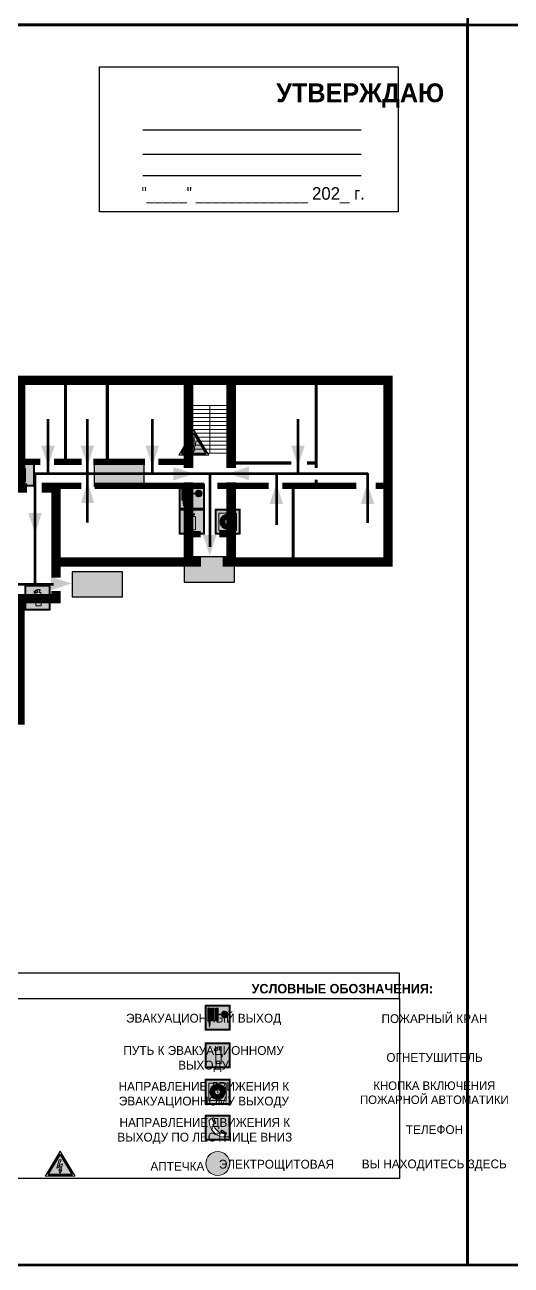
# Model space of a CAD drawing. Header units: millimetres. Extents: x 13810 to 67229, y 12374 to 21950.
# Drawn here: x 22375 to 22529.7, y 18688.2 to 19083.2 of the extents above; entities that cross this region are included whole.
import ezdxf

# ---------------------------------------------------------------- set-up
doc = ezdxf.new("R2010")
doc.units = ezdxf.units.MM
doc.layers.add('План_Штампы', color=7, linetype='Continuous')
doc.styles.add('обычный', font='arial.ttf')

# ---------------------------------------------------------------- blocks, each defined once
blk = doc.blocks.new('A$C3E6D3DDE')
at = {"lineweight": 5}
h = blk.add_hatch(color=40, dxfattribs=at)
h.paths.add_polyline_path([(24.1, 1.45), (16.46, -11.35), (31.74, -11.35)])
h.paths.add_polyline_path([(24.09, -0.46), (30.03, -10.41), (18.14, -10.41)], flags=16)
h.paths.add_polyline_path([(24.54, -3.08), (23.41, -6.02), (25.13, -5.01), (24.33, -8.5), (24.82, -8.27), (23.79, -9.86), (23.4, -8.04), (23.8, -8.43), (24.04, -6.29), (22.39, -7.25), (23.44, -3.08)], flags=0)
h = blk.add_hatch(color=256, dxfattribs=at)
h.paths.add_polyline_path([(24.37, 0.03, 0.567511), (23.82, 0.03), (17.59, -10.4, 0.582454), (17.86, -10.88), (30.32, -10.88, 0.582149), (30.6, -10.4)])
h.paths.add_polyline_path([(24.09, -0.46), (18.14, -10.41), (30.03, -10.41)], flags=16)
h.paths.add_polyline_path([(24.54, -3.08), (23.41, -6.02), (25.13, -5.01), (24.33, -8.5), (24.82, -8.27), (23.79, -9.86), (23.4, -8.04), (23.8, -8.43), (24.04, -6.29), (22.39, -7.25), (23.44, -3.08)], flags=0)
h = blk.add_hatch(color=40, dxfattribs=at)
h.paths.add_polyline_path([(24.09, -0.46), (18.14, -10.41), (30.03, -10.41)])
h.paths.add_polyline_path([(24.82, -8.27), (23.79, -9.86), (23.4, -8.04), (23.8, -8.43), (24.04, -6.29), (22.39, -7.25), (23.44, -3.08), (24.54, -3.08), (23.41, -6.02), (25.13, -5.01), (24.33, -8.5)], flags=16)
at = {"color": 40, "lineweight": 5}
for p, q in [((16.46, -11.35), (24.1, 1.45)), ((24.1, 1.45), (31.74, -11.35))]:
    blk.add_line(p, q, dxfattribs=at)
at = {"lineweight": 5}
for p, q in [((17.59, -10.4), (23.82, 0.03)), ((24.37, 0.03), (30.6, -10.4)), ((18.14, -10.41), (24.09, -0.46)), ((23.44, -3.08), (22.39, -7.25)), ((22.39, -7.25), (24.04, -6.29)), ((23.41, -6.02), (24.54, -3.08)), ((25.13, -5.01), (23.41, -6.02)), ((24.54, -3.08), (23.44, -3.08)), ((24.04, -6.29), (23.8, -8.43)), ((24.09, -0.46), (30.03, -10.41)), ((24.33, -8.5), (25.13, -5.01)), ((17.86, -10.88), (30.32, -10.88)), ((18.14, -10.41), (30.03, -10.41)), ((23.8, -8.43), (23.4, -8.04)), ((23.4, -8.04), (23.79, -9.86)), ((23.79, -9.86), (24.82, -8.27)), ((24.82, -8.27), (24.33, -8.5))]:
    blk.add_line(p, q, dxfattribs=at)
at = {"color": 50, "lineweight": 5}
blk.add_line((31.74, -11.35), (16.46, -11.35), dxfattribs=at)
blk = doc.blocks.new('A$C37112FD5')
at = {"true_color": 0xf5f5ff}
h = blk.add_hatch(color=7, dxfattribs=at)
h.dxf.hatch_style = 1
h.paths.add_polyline_path([(12.8, -7.4), (0, -7.4), (0, -20.2), (12.8, -20.2)])
h.paths.add_polyline_path([(12.29, -7.91), (12.29, -19.69), (0.51, -19.69), (0.51, -7.91)], flags=16)
h.paths.add_polyline_path([(4.98, -9.04, -0.42597), (5.17, -9.22), (5.17, -12.25), (5.17, -15.29, -0.432244), (4.98, -15.47), (4.83, -15.47, -0.42597), (4.64, -15.29), (4.64, -12.25), (4.64, -9.22, -0.432244), (4.83, -9.04)], flags=0)
h.paths.add_polyline_path([(4.28, -9.22), (4.28, -12.25), (4.28, -15.29, -0.432244), (4.09, -15.47), (3.94, -15.47, -0.42597), (3.75, -15.29), (3.75, -12.25), (3.75, -9.22, -0.432244), (3.94, -9.04), (4.09, -9.04, -0.42597)], flags=0)
h.paths.add_polyline_path([(5.72, -9.04), (5.87, -9.04, -0.42597), (6.06, -9.22), (6.06, -12.25), (6.06, -15.29, -0.432244), (5.87, -15.47), (5.72, -15.47, -0.42597), (5.53, -15.29), (5.53, -12.25), (5.53, -9.22, -0.432244)], flags=0)
h.paths.add_polyline_path([(6.42, -8.9), (6.5, -8.9, -0.42597), (6.69, -9.08), (6.69, -12.03), (8.21, -12.03, -15.824349), (8.21, -12.47), (6.69, -12.47), (6.69, -15.42, -0.432244), (6.5, -15.6), (6.42, -15.6)], flags=0)
h.paths.add_polyline_path([(3.39, -9.22), (3.39, -12.25), (3.39, -15.29, -0.432244), (3.2, -15.47), (3.05, -15.47, -0.42597), (2.85, -15.29), (2.85, -12.25), (2.85, -9.22, -0.432244), (3.05, -9.04), (3.2, -9.04, -0.42597)], flags=0)
h.paths.add_polyline_path([(2.5, -9.22), (2.5, -16.71), (1.96, -16.71), (1.96, -9.22, -0.432244), (2.15, -9.04), (2.31, -9.04, -0.42597)], flags=0)
h.paths.add_polyline_path([(1.61, -8.9), (1.61, -15.6), (1.57, -15.6, -0.42597), (1.37, -15.42), (1.37, -12.03), (1.37, -9.09, -0.432244), (1.57, -8.9)], flags=0)
h.paths.add_polyline_path([(9.76, -10.81), (9.76, -12.03), (8.49, -12.03, -0.336371)], flags=0)
h.paths.add_polyline_path([(8.49, -12.47), (9.76, -12.47), (9.76, -13.7, -0.336371)], flags=0)
h.paths.add_polyline_path([(10.11, -10.81, -0.336371), (11.38, -12.03), (10.11, -12.03)], flags=0)
h.paths.add_polyline_path([(10.11, -12.47), (11.38, -12.47, -0.336371), (10.11, -13.7)], flags=0)
h.paths.add_polyline_path([(2.5, -16.84), (2.5, -17.05), (1.97, -17.05), (1.97, -16.84)], flags=0)
h.paths.add_polyline_path([(2.5, -17.24, -0.033778), (2.24, -18.6, -0.033778), (1.97, -17.24)], flags=0)
h = blk.add_hatch(color=242)
h.dxf.hatch_style = 1
h.paths.add_polyline_path([(12.29, -7.91), (0.51, -7.91), (0.51, -19.69), (12.29, -19.69)])
h.paths.add_polyline_path([(6.42, -15.6), (6.42, -8.9), (6.5, -8.9, -0.42597), (6.69, -9.08), (6.69, -12.03), (8.21, -12.03, -15.824349), (8.21, -12.47), (6.69, -12.47), (6.69, -15.42, -0.432244), (6.5, -15.6)], flags=16)
h.paths.add_polyline_path([(5.87, -15.47), (5.72, -15.47, -0.42597), (5.53, -15.29), (5.53, -12.25), (5.53, -9.22, -0.432244), (5.72, -9.04), (5.87, -9.04, -0.42597), (6.06, -9.22), (6.06, -12.25), (6.06, -15.29, -0.432244)], flags=16)
h.paths.add_polyline_path([(4.98, -15.47), (4.83, -15.47, -0.42597), (4.64, -15.29), (4.64, -12.25), (4.64, -9.22, -0.432244), (4.83, -9.04), (4.98, -9.04, -0.42597), (5.17, -9.22), (5.17, -12.25), (5.17, -15.29, -0.432244)], flags=16)
h.paths.add_polyline_path([(4.09, -15.47), (3.94, -15.47, -0.42597), (3.75, -15.29), (3.75, -12.25), (3.75, -9.22, -0.432244), (3.94, -9.04), (4.09, -9.04, -0.42597), (4.28, -9.22), (4.28, -12.25), (4.28, -15.29, -0.432244)], flags=16)
h.paths.add_polyline_path([(3.2, -15.47), (3.05, -15.47, -0.42597), (2.85, -15.29), (2.85, -12.25), (2.85, -9.22, -0.432244), (3.05, -9.04), (3.2, -9.04, -0.42597), (3.39, -9.22), (3.39, -12.25), (3.39, -15.29, -0.432244)], flags=16)
h.paths.add_polyline_path([(2.5, -17.05), (1.97, -17.05), (1.97, -16.84), (2.5, -16.84)], flags=16)
h.paths.add_polyline_path([(2.5, -17.24, -0.033778), (2.24, -18.6, -0.033778), (1.97, -17.24)], flags=16)
h.paths.add_polyline_path([(2.5, -16.71), (1.96, -16.71), (1.96, -9.22, -0.432244), (2.15, -9.04), (2.31, -9.04, -0.42597), (2.5, -9.22)], flags=16)
h.paths.add_polyline_path([(1.61, -15.6), (1.57, -15.6, -0.42597), (1.37, -15.42), (1.37, -12.03), (1.37, -9.09, -0.432244), (1.57, -8.9), (1.61, -8.9)], flags=16)
h.paths.add_polyline_path([(8.49, -12.47), (9.76, -12.47), (9.76, -13.7, -0.336371)], flags=0)
h.paths.add_polyline_path([(10.11, -13.7), (10.11, -12.47), (11.38, -12.47, -0.336371)], flags=0)
h.paths.add_polyline_path([(8.49, -12.03, -0.336371), (9.76, -10.81), (9.76, -12.03)], flags=0)
h.paths.add_polyline_path([(10.11, -12.03), (10.11, -10.81, -0.336371), (11.38, -12.03)], flags=0)
h = blk.add_hatch(color=7, dxfattribs=at)
h.dxf.hatch_style = 1
h.paths.add_polyline_path([(1.61, -8.9), (1.57, -8.9, 0.432244), (1.37, -9.09), (1.37, -12.03), (1.37, -15.42, 0.42597), (1.57, -15.6), (1.61, -15.6)])
h.paths.add_polyline_path([(2.5, -9.22, 0.42597), (2.31, -9.04), (2.15, -9.04, 0.432244), (1.96, -9.22), (1.96, -16.71), (2.5, -16.71)])
h.paths.add_polyline_path([(2.5, -16.84), (1.97, -16.84), (1.97, -17.05), (2.5, -17.05)])
h.paths.add_polyline_path([(2.5, -17.24), (1.97, -17.24, 0.033778), (2.24, -18.6, 0.033778)])
h.paths.add_polyline_path([(3.39, -12.25), (3.39, -9.22, 0.42597), (3.2, -9.04), (3.05, -9.04, 0.432244), (2.85, -9.22), (2.85, -12.25), (2.85, -15.29, 0.42597), (3.05, -15.47), (3.2, -15.47, 0.432244), (3.39, -15.29)])
h.paths.add_polyline_path([(4.28, -12.25), (4.28, -9.22, 0.42597), (4.09, -9.04), (3.94, -9.04, 0.432244), (3.75, -9.22), (3.75, -12.25), (3.75, -15.29, 0.42597), (3.94, -15.47), (4.09, -15.47, 0.432244), (4.28, -15.29)])
h.paths.add_polyline_path([(5.17, -12.25), (5.17, -9.22, 0.42597), (4.98, -9.04), (4.83, -9.04, 0.432244), (4.64, -9.22), (4.64, -12.25), (4.64, -15.29, 0.42597), (4.83, -15.47), (4.98, -15.47, 0.432244), (5.17, -15.29)])
h.paths.add_polyline_path([(6.06, -12.25), (6.06, -9.22, 0.42597), (5.87, -9.04), (5.72, -9.04, 0.432244), (5.53, -9.22), (5.53, -12.25), (5.53, -15.29, 0.42597), (5.72, -15.47), (5.87, -15.47, 0.432244), (6.06, -15.29)])
h.paths.add_polyline_path([(6.69, -12.47), (8.21, -12.47, 15.824349), (8.21, -12.03), (6.69, -12.03), (6.69, -9.08, 0.42597), (6.5, -8.9), (6.42, -8.9), (6.42, -15.6), (6.5, -15.6, 0.432244), (6.69, -15.42)])
h.paths.add_polyline_path([(8.49, -12.47), (9.76, -12.47), (9.76, -13.7, -0.336371)], flags=16)
h.paths.add_polyline_path([(8.49, -12.03, -0.336371), (9.76, -10.81), (9.76, -12.03)], flags=16)
h.paths.add_polyline_path([(10.11, -12.47), (11.38, -12.47, -0.336371), (10.11, -13.7)], flags=16)
h.paths.add_polyline_path([(10.11, -12.03), (10.11, -10.81, -0.336371), (11.38, -12.03)], flags=16)
h = blk.add_hatch(color=242)
h.dxf.hatch_style = 1
h.paths.add_polyline_path([(9.76, -10.81, 0.336371), (8.49, -12.03), (9.76, -12.03)])
h.paths.add_polyline_path([(10.11, -10.81), (10.11, -12.03), (11.38, -12.03, 0.336371)])
h.paths.add_polyline_path([(11.38, -12.47), (10.11, -12.47), (10.11, -13.7, 0.336371)])
h.paths.add_polyline_path([(9.76, -12.47), (8.49, -12.47, 0.336371), (9.76, -13.7)])
at = {"color": 242, "lineweight": 5}
for p, q in [((0, -20.2), (0, -7.4)), ((0, -7.4), (12.8, -7.4)), ((1.37, -12.03), (1.37, -9.08)), ((1.37, -12.03), (1.37, -15.42)), ((1.57, -8.9), (1.61, -8.9)), ((1.61, -8.9), (1.61, -15.6)), ((1.96, -16.71), (1.96, -9.22)), ((2.15, -9.04), (2.31, -9.04)), ((2.5, -16.71), (2.5, -9.22)), ((2.85, -12.25), (2.85, -9.22)), ((2.85, -12.25), (2.85, -15.29)), ((3.05, -9.04), (3.2, -9.04)), ((3.39, -12.25), (3.39, -9.22)), ((3.39, -12.25), (3.39, -15.29)), ((3.75, -12.25), (3.75, -9.22)), ((3.75, -12.25), (3.75, -15.29)), ((3.94, -9.04), (4.09, -9.04)), ((4.28, -12.25), (4.28, -9.22)), ((4.28, -12.25), (4.28, -15.29)), ((4.64, -12.25), (4.64, -9.22)), ((4.64, -12.25), (4.64, -15.29)), ((4.83, -9.04), (4.98, -9.04)), ((5.17, -12.25), (5.17, -9.22)), ((5.17, -12.25), (5.17, -15.29)), ((5.53, -12.25), (5.53, -9.22)), ((5.53, -12.25), (5.53, -15.29)), ((5.72, -9.04), (5.87, -9.04)), ((6.06, -12.25), (6.06, -9.22)), ((6.06, -12.25), (6.06, -15.29)), ((6.42, -8.9), (6.42, -15.6)), ((6.5, -8.9), (6.42, -8.9)), ((6.69, -12.03), (6.69, -9.08)), ((8.21, -12.03), (6.69, -12.03)), ((8.21, -12.47), (6.69, -12.47)), ((6.69, -12.47), (6.69, -15.42)), ((9.76, -12.03), (8.49, -12.03)), ((9.76, -12.47), (8.49, -12.47)), ((9.76, -10.81), (9.76, -12.03)), ((9.76, -12.47), (9.76, -13.7)), ((10.11, -10.81), (10.11, -12.03)), ((11.38, -12.03), (10.11, -12.03)), ((11.38, -12.47), (10.11, -12.47)), ((10.11, -12.47), (10.11, -13.7)), ((12.8, -20.2), (12.8, -7.4)), ((1.57, -15.6), (1.61, -15.6)), ((1.96, -16.71), (2.5, -16.71)), ((1.97, -16.84), (2.5, -16.84)), ((1.97, -17.05), (1.97, -16.84)), ((2.5, -17.05), (1.97, -17.05)), ((1.97, -17.24), (2.5, -17.24)), ((2.5, -16.84), (2.5, -17.05)), ((3.05, -15.47), (3.2, -15.47)), ((3.94, -15.47), (4.09, -15.47)), ((4.83, -15.47), (4.98, -15.47)), ((5.72, -15.47), (5.87, -15.47)), ((6.42, -15.6), (6.5, -15.6)), ((0, -20.2), (12.8, -20.2))]:
    blk.add_line(p, q, dxfattribs=at)
blk.add_lwpolyline([(0.51, -7.91), (12.29, -7.91), (12.29, -19.69), (0.51, -19.69)], close=True, dxfattribs=at)
for centre, radius, start, end in [((1.56, -9.09), 0.182, 87.10267, 180.60715), ((2.15, -9.22), 0.182, 87.10267, 180.60715), ((2.32, -9.22), 0.182, 359.39285, 92.89733), ((3.04, -9.22), 0.182, 87.10267, 180.60715), ((3.21, -9.22), 0.182, 359.39285, 92.89733), ((3.93, -9.22), 0.182, 87.10267, 180.60715), ((4.1, -9.22), 0.182, 359.39285, 92.89733), ((4.82, -9.22), 0.182, 87.10267, 180.60715), ((4.99, -9.22), 0.182, 359.39285, 92.89733), ((5.71, -9.22), 0.182, 87.10267, 180.60715), ((5.88, -9.22), 0.182, 359.39285, 92.89733), ((6.51, -9.09), 0.182, 359.39285, 92.89733), ((9.93, -12.25), 1.74, 187.23185, 172.76815), ((9.93, -12.25), 1.46, 96.99266, 171.35851), ((9.93, -12.25), 1.46, 188.64149, 263.00734), ((9.93, -12.25), 1.46, 8.64149, 83.00734), ((9.93, -12.25), 1.46, 276.99266, 351.35851), ((1.56, -15.42), 0.182, 179.39285, 272.89733), ((12.17, -15.98), 10.27, 187.04098, 194.7793), ((-7.7, -15.98), 10.27, 345.2207, 352.95902), ((3.04, -15.29), 0.182, 179.39285, 272.89733), ((3.21, -15.29), 0.182, 267.10267, 0.60715), ((3.93, -15.29), 0.182, 179.39285, 272.89733), ((4.1, -15.29), 0.182, 267.10267, 0.60715), ((4.82, -15.29), 0.182, 179.39285, 272.89733), ((4.99, -15.29), 0.182, 267.10267, 0.60715), ((5.71, -15.29), 0.182, 179.39285, 272.89733), ((5.88, -15.29), 0.182, 267.10267, 0.60715), ((6.51, -15.42), 0.182, 267.10267, 0.60715)]:
    blk.add_arc(centre, radius, start, end, dxfattribs=at)
blk = doc.blocks.new('A$C7B8C2D5B')
at = {"lineweight": 0}
h = blk.add_hatch(color=5, dxfattribs=at)
h.dxf.hatch_style = 1
h.paths.add_polyline_path([(1.4, -3.02, 1), (-2.11, -3.02, 1)])
at = {"color": 5, "lineweight": 0}
blk.add_circle((-0.36, -3.02), 1.75, dxfattribs=at)
blk = doc.blocks.new('A$C456E1F9C')
at = {"lineweight": 5}
h = blk.add_hatch(color=242, dxfattribs=at)
h.paths.add_polyline_path([(0.51, -1.47), (0.51, -13.26), (12.29, -13.26), (12.29, -1.47)])
h.paths.add_polyline_path([(5.42, -4.95, -0.254479), (4.78, -5.4), (3.52, -2.53, -0.209735), (4.23, -2.4)], flags=16)
h.paths.add_polyline_path([(8.53, -8.6), (10.87, -10.17), (10.54, -10.76), (8.03, -9.13, -0.192251)], flags=16)
h.paths.add_polyline_path([(4.61, -5.49, 0.005518), (3.87, -5.72, 0.128647), (7.49, -10.01, 0.00809), (7.83, -9.33), (10.47, -10.97, -0.16736), (8.99, -12.25, -0.327862), (1.95, -3.95, -0.166952), (3.36, -2.62)], flags=16)
at = {"color": 242, "lineweight": 5}
for p, q in [((0, -13.77), (0, -0.97)), ((12.8, -0.97), (0, -0.97)), ((4.61, -5.49), (3.36, -2.62)), ((3.52, -2.53), (4.78, -5.4)), ((4.23, -2.4), (5.42, -4.95)), ((12.8, -13.77), (12.8, -0.97)), ((7.83, -9.33), (10.47, -10.97)), ((8.03, -9.13), (10.54, -10.76)), ((10.81, -10.12), (8.53, -8.6)), ((10.54, -10.76), (10.8, -10.3)), ((10.8, -10.3), (10.81, -10.12)), ((0, -13.77), (12.8, -13.77))]:
    blk.add_line(p, q, dxfattribs=at)
blk.add_lwpolyline([(0.51, -1.47), (12.29, -1.47), (12.29, -13.26), (0.51, -13.26)], close=True, dxfattribs=at)
for centre, radius, start, end in [((4.59, -5.34), 2.99, 114.28453, 152.19739), ((11.12, -3.31), 9.19, 183.99153, 256.60086), ((4.02, -3.27), 0.891, 76.32839, 123.70924), ((14.98, -39.1), 35.17, 107.14873, 108.41345), ((13.86, -0.94), 11.08, 205.55365, 234.87622), ((4.68, -4.59), 0.824, 276.9621, 334.07228), ((-13.31, 0.8), 23.44, 332.54871, 334.40268), ((8.94, -9.5), 0.989, 114.40924, 157.93883), ((7.87, -9.46), 3, 291.92908, 329.9329)]:
    blk.add_arc(centre, radius, start, end, dxfattribs=at)
blk = doc.blocks.new('A$C54414219')
at = {"true_color": 0xffffff}
h = blk.add_hatch(color=7, dxfattribs=at)
h.paths.add_polyline_path([(2.39, -9.45), (2.39, -18.3), (11.23, -18.3), (11.23, -9.45)], flags=0)
h.paths.add_polyline_path([(10.71, -13.87, -1), (2.92, -13.87, -1)], flags=0)
h.paths.add_polyline_path([(8.3, -13.87, -1), (5.33, -13.87, -1)], flags=0)
h.paths.add_polyline_path([(0.41, -7.47), (0.41, -20.27), (13.21, -20.27), (13.21, -7.47)])
h.paths.add_polyline_path([(0.92, -19.77), (12.71, -19.77), (12.71, -7.98), (0.92, -7.98)], flags=16)
h.paths.add_polyline_path([(11.23, -9.45), (11.23, -18.3), (2.39, -18.3), (2.39, -9.45)], flags=0)
at = {"lineweight": 5}
h = blk.add_hatch(color=242, dxfattribs=at)
h.paths.add_polyline_path([(12.71, -7.98), (0.92, -7.98), (0.92, -19.77), (12.71, -19.77)])
h.paths.add_polyline_path([(11.23, -18.3), (2.39, -18.3), (2.39, -9.45), (11.23, -9.45)], flags=16)
h.paths.add_polyline_path([(10.71, -13.87, -1), (2.92, -13.87, -1)], flags=0)
h.paths.add_polyline_path([(8.3, -13.87, -1), (5.33, -13.87, -1)], flags=0)
at = {"true_color": 0xffffff}
h = blk.add_hatch(color=7, dxfattribs=at)
h.paths.add_polyline_path([(2.39, -9.45), (2.39, -18.3), (11.23, -18.3), (11.23, -9.45)])
h.paths.add_polyline_path([(10.71, -13.87, -1), (2.92, -13.87, -1)], flags=16)
h.paths.add_polyline_path([(8.3, -13.87, -1), (5.33, -13.87, -1)], flags=0)
at = {"lineweight": 5}
h = blk.add_hatch(color=242, dxfattribs=at)
h.paths.add_polyline_path([(2.92, -13.87, 1), (10.71, -13.87, 1)])
h.paths.add_polyline_path([(8.3, -13.87, -1), (5.33, -13.87, -1)], flags=16)
at = {"color": 242, "lineweight": 5}
for p, q in [((0.41, -20.27), (0.41, -7.47)), ((0.41, -7.47), (13.21, -7.47)), ((0.41, -7.47), (13.21, -7.47)), ((13.21, -20.27), (13.21, -7.47)), ((0.41, -20.27), (13.21, -20.27))]:
    blk.add_line(p, q, dxfattribs=at)
for points in [[(0.92, -7.98), (12.71, -7.98), (12.71, -19.77), (0.92, -19.77)], [(2.39, -9.45), (11.23, -9.45), (11.23, -18.3), (2.39, -18.3)]]:
    blk.add_lwpolyline(points, close=True, dxfattribs=at)
for radius in [3.89, 1.49]:
    blk.add_circle((6.81, -13.87), radius, dxfattribs=at)
blk = doc.blocks.new('A$C3AD82952')
at = {"true_color": 0xf5f5ff}
h = blk.add_hatch(color=7, dxfattribs=at)
h.dxf.hatch_style = 1
h.paths.add_polyline_path([(8.21, 8.73, 0.414214), (7.89, 9.05), (7.22, 9.05), (7.22, 9.92), (7.59, 9.92, 1), (7.57, 10.36), (7.22, 10.36), (7.22, 10.6), (6.43, 10.6), (6.43, 10.36), (6.01, 10.36), (4.74, 9.59), (4.74, 8.69), (4.98, 8.73), (4.98, 9.26), (6.12, 9.91), (6.43, 9.91), (6.43, 9.05), (5.76, 9.05, 0.414214), (5.44, 8.73), (5.44, 2.2), (8.21, 2.2)], flags=0)
h.paths.add_polyline_path([(12.8, 12.8), (0, 12.8), (0, 0), (12.8, 0)])
h.paths.add_polyline_path([(0.51, 12.29), (12.29, 12.29), (12.29, 0.51), (0.51, 0.51)], flags=16)
h.paths.add_polyline_path([(4.74, 9.59), (6.01, 10.36), (6.43, 10.36), (6.43, 10.6), (7.22, 10.6), (7.22, 10.36), (7.59, 10.36, -0.94586), (7.59, 9.92), (7.22, 9.92), (7.22, 9.05), (7.89, 9.05, -0.414214), (8.21, 8.73), (8.21, 2.2), (5.44, 2.2), (5.44, 8.73, -0.414214), (5.76, 9.05), (6.43, 9.05), (6.43, 9.91), (6.12, 9.91), (4.98, 9.26), (4.98, 8.73), (4.74, 8.69)], flags=0)
h = blk.add_hatch(color=242)
h.dxf.hatch_style = 1
h.paths.add_polyline_path([(12.29, 12.29), (0.51, 12.29), (0.51, 0.51), (12.29, 0.51)])
h.paths.add_polyline_path([(4.74, 8.69), (4.74, 9.59), (6.01, 10.36), (6.43, 10.36), (6.43, 10.6), (7.22, 10.6), (7.22, 10.36), (7.59, 10.36, -0.94586), (7.59, 9.92), (7.22, 9.92), (7.22, 9.05), (7.89, 9.05, -0.414214), (8.21, 8.73), (8.21, 2.2), (5.44, 2.2), (5.44, 8.73, -0.414214), (5.76, 9.05), (6.43, 9.05), (6.43, 9.91), (6.12, 9.91), (4.98, 9.26), (4.98, 8.73)], flags=16)
h = blk.add_hatch(color=7, dxfattribs=at)
h.dxf.hatch_style = 1
h.paths.add_polyline_path([(8.21, 8.73, 0.414214), (7.89, 9.05), (7.22, 9.05), (7.22, 9.92), (7.59, 9.92, 1), (7.57, 10.36), (7.22, 10.36), (7.22, 10.6), (6.43, 10.6), (6.43, 10.36), (6.01, 10.36), (4.74, 9.59), (4.74, 8.69), (4.98, 8.73), (4.98, 9.26), (6.12, 9.91), (6.43, 9.91), (6.43, 9.05), (5.76, 9.05, 0.414214), (5.44, 8.73), (5.44, 2.2), (8.21, 2.2)])
at = {"color": 242, "lineweight": 5}
for p, q in [((0, 0), (0, 12.8)), ((0, 12.8), (12.8, 12.8)), ((12.8, 0), (12.8, 12.8)), ((6.01, 10.36), (4.74, 9.59)), ((4.74, 9.59), (4.74, 8.69)), ((4.74, 8.69), (4.98, 8.73)), ((4.98, 9.26), (6.12, 9.91)), ((4.98, 8.73), (4.98, 9.26)), ((5.44, 2.2), (5.44, 8.73)), ((5.76, 9.05), (6.43, 9.05)), ((6.01, 10.36), (6.43, 10.36)), ((6.12, 9.91), (6.43, 9.91)), ((7.22, 10.6), (6.43, 10.6)), ((6.43, 10.6), (6.43, 10.36)), ((6.43, 9.91), (6.43, 9.05)), ((7.22, 10.36), (7.22, 10.6)), ((7.59, 10.36), (7.22, 10.36)), ((7.22, 9.05), (7.22, 9.92)), ((7.59, 9.92), (7.22, 9.92)), ((7.89, 9.05), (7.22, 9.05)), ((8.21, 2.2), (8.21, 8.73)), ((0, 0), (12.8, 0)), ((5.44, 2.2), (8.21, 2.2))]:
    blk.add_line(p, q, dxfattribs=at)
blk.add_lwpolyline([(0.51, 12.29), (12.29, 12.29), (12.29, 0.51), (0.51, 0.51)], close=True, dxfattribs=at)
for centre, radius, start, end in [((5.76, 8.73), 0.32, 90, 180), ((7.58, 10.14), 0.223, 273.18746, 86.81254), ((7.89, 8.73), 0.32, 0, 90)]:
    blk.add_arc(centre, radius, start, end, dxfattribs=at)
blk = doc.blocks.new('A$C7B4425F7')
at = {"true_color": 0xffffff}
blk.add_hatch(color=7, dxfattribs=at).paths.add_polyline_path([(0, 0), (-16, 0), (-16, -8), (0, -8)])
h = blk.add_hatch(color=126)
h.paths.add_polyline_path([(-0.2, -0.2), (-15.8, -0.2), (-15.8, -7.8), (-0.2, -7.8)])
h.paths.add_polyline_path([(-11.76, -2.03), (-11.76, -3.66), (-11.17, -3.66, -0.568275), (-11.17, -6.18), (-12.58, -6.18), (-12.58, -2.03)], flags=16)
h.paths.add_polyline_path([(-13.33, -4.12, -0.495768), (-13.59, -6.18), (-15.03, -6.18), (-15.03, -2.03), (-13.59, -2.03, -0.487973)], flags=16)
h.paths.add_polyline_path([(-10.25, -2.03), (-9.48, -2.03), (-9.48, -6.18), (-10.25, -6.18)], flags=16)
h.paths.add_polyline_path([(-13.84, -3.69), (-14.24, -3.69), (-14.24, -3.03), (-13.9, -3.03, -0.692621)], flags=0)
h.paths.add_polyline_path([(-9.15, -2.03), (-8.4, -2.03), (-8.04, -3.07), (-7.68, -2.03), (-6.93, -2.03), (-7.64, -4.1), (-6.93, -6.18), (-7.68, -6.18), (-8.04, -5.14), (-8.4, -6.18), (-9.15, -6.18), (-8.44, -4.1)], flags=16)
h.paths.add_polyline_path([(-11.76, -4.46), (-11.42, -4.46, -0.692621), (-11.36, -5.12), (-11.76, -5.12)], flags=0)
h.paths.add_polyline_path([(-13.9, -5.2), (-14.24, -5.2), (-14.24, -4.55), (-13.84, -4.55, -0.708038)], flags=0)
edge = h.paths.add_edge_path(flags=16)
edge.add_ellipse((-5.51, -4.08), major_axis=(0, 2.05), ratio=0.586184, start_angle=0, end_angle=360)
edge = h.paths.add_edge_path(flags=0)
edge.add_ellipse((-5.51, -4.08), major_axis=(0, 1.14), ratio=0.454828, start_angle=0, end_angle=360)
h.paths.add_polyline_path([(-4.13, -4.96, 0.377264), (-3.48, -4.52, 0.0555), (-3.16, -2.03), (-1.66, -2.03), (-1.66, -4.96), (-0.96, -4.96), (-0.96, -7.01), (-1.75, -7.01), (-1.75, -6.18), (-3.3, -6.18), (-3.3, -7.02), (-4.13, -7.02)], flags=16)
h.paths.add_polyline_path([(-2.73, -2.91), (-2.28, -2.91), (-2.28, -4.96), (-3.05, -4.96, 0.079136)], flags=0)
at = {"color": 126}
blk.add_lwpolyline([(-16, -8), (0, -8), (0, 0), (-16, 0)], close=True, dxfattribs=at)
blk = doc.blocks.new('A$C32E8229D')
at = {"true_color": 0xffffff}
blk.add_hatch(color=7, dxfattribs=at).paths.add_polyline_path([(0, 0), (0, -8), (16, -8), (16, 0)])
h = blk.add_hatch(color=126)
h.paths.add_polyline_path([(0.2, -0.2), (15.8, -0.2), (15.8, -7.8), (0.2, -7.8)])
h.paths.add_polyline_path([(13.49, -2.05), (12.08, -2.05), (11.37, -2.63, 0.162397), (11.29, -2.84), (11.29, -3.63), (10.35, -3.63), (10.35, -4.05), (11.68, -4.05), (11.68, -3.48), (12.26, -4.28), (11.29, -5.1), (11.29, -6.78), (11.85, -6.78), (11.85, -5.44), (12.8, -4.64), (12.8, -5.94), (14.46, -5.94), (14.46, -5.39), (13.45, -5.39), (13.45, -3.97), (12.46, -2.59), (13.15, -2.59), (13.69, -3.34), (14.18, -3)], flags=16)
h.paths.add_polyline_path([(10.74, -1.82, 1), (11.8, -1.82, 1)], flags=16)
h.paths.add_polyline_path([(9.39, -3.59), (5.99, -3.59), (6.56, -3.03), (5.91, -3.03), (5.1, -3.83), (5.91, -4.64), (6.56, -4.64), (5.99, -4.09), (9.39, -4.09)], flags=16)
h.paths.add_polyline_path([(4.29, -1.08), (1.72, -1.08), (1.72, -6.6), (4.29, -6.6)], flags=16)
at = {"color": 126}
blk.add_lwpolyline([(16, -8), (0, -8), (0, 0), (16, 0)], close=True, dxfattribs=at)

msp = doc.modelspace()

# ---------------------------------------------------------------- linework, layer by layer
at = {"color": 2, "lineweight": 100}
for points in [[(21915.78, 19478.18), (22515.78, 19478.18), (22515.78, 19083.18), (21915.78, 19083.18)], [(21915.78, 19083.18), (22515.78, 19083.18), (22515.78, 18688.18), (21915.78, 18688.18)], [(22515.78, 19083.18), (23115.78, 19083.18), (23115.78, 18688.18), (22515.78, 18688.18)]]:
    msp.add_lwpolyline(points, close=True, dxfattribs=at)
for points in [[(22398.72, 19069.78), (22493.72, 19069.78), (22493.72, 19023.58), (22398.72, 19023.58)], [(22350.39, 18773.16), (22494.16, 18773.16), (22494.16, 18781.21), (22350.39, 18781.21)], [(22350.39, 18773.16), (22494.16, 18773.16), (22494.16, 18715.76), (22350.39, 18715.76)]]:
    msp.add_lwpolyline(points, close=True)
for points in [[(22412.47, 19049.74), (22482, 19049.74)], [(22412.47, 19041.98), (22482, 19041.98)], [(22412.47, 19035.19), (22482, 19035.19)]]:
    msp.add_lwpolyline(points)
at = {"lineweight": 100}
for points, const_width in [([(21943.03, 18941.97), (21943.03, 18970.18), (22061, 18970.18), (22061, 18935.81), (22075.21, 18935.81), (22075.21, 18929.2), (22202.96, 18929.2), (22202.96, 18936.96), (22233.9, 18936.96), (22233.9, 18926.79), (22360.87, 18926.79), (22360.87, 18935.71), (22373.62, 18935.71), (22373.62, 18969.94), (22490.53, 18969.94), (22490.53, 18912.12), (22437.9, 18912.12)], 3), ([(22427.04, 18942.02), (22427.04, 18969.94)], 3), ([(22440.62, 18942.02), (22440.62, 18969.94)], 3), ([(22467.64, 18942.02), (22467.64, 18943.62)], 1), ([(22375.66, 18935.71), (22373.62, 18935.71)], 3), ([(22384.91, 18912.12), (22384.91, 18935.71), (22380.28, 18935.71)], 3), ([(22427.04, 18912.12), (22427.04, 18937.48)], 3), ([(22440.62, 18912.12), (22440.62, 18937.48)], 3), ([(22460.31, 18936.33), (22460.31, 18912.23)], 1), ([(22467.64, 18936.33), (22467.64, 18938.38)], 1), ([(22430.99, 18912.12), (22384.91, 18912.12), (22384.91, 18907.11)], 3), ([(22384.91, 18902.88), (22384.91, 18900.42), (22373.41, 18900.42), (22373.41, 18860.28)], 3)]:
    msp.add_lwpolyline(points, dxfattribs=dict(at, const_width=const_width))
at = {"lineweight": 0}
for points, const_width in [([(22387.91, 18944.37), (22387.91, 18969.55)], 1), ([(22401.21, 18969.55), (22401.21, 18943.99)], 1), ([(22464.78, 18943.62), (22467.64, 18943.62), (22467.64, 18969.4)], 1), ([(22374.22, 18944.01), (22379.91, 18944.01)], 2), ([(22384.23, 18944.01), (22393.06, 18944.01)], 2), ([(22396.79, 18944.01), (22413.2, 18944.01)], 2), ([(22417.4, 18944.01), (22426.58, 18944.01)], 2), ([(22440.9, 18943.62), (22459.73, 18943.62)], 1), ([(22380.28, 18936.33), (22392.89, 18936.33)], 2), ([(22397.13, 18936.33), (22432.02, 18936.33)], 2), ([(22436.18, 18936.33), (22452.53, 18936.33)], 2), ([(22456.88, 18936.33), (22480.41, 18936.33)], 2), ([(22486.56, 18936.33), (22490.34, 18936.33)], 2), ([(22428.07, 18920.99), (22430.87, 18920.99)], 2), ([(22436.85, 18920.99), (22439.62, 18920.99)], 2)]:
    msp.add_lwpolyline(points, dxfattribs=dict(at, const_width=const_width))
for points in [[(22428.34, 18960.65), (22433.87, 18960.65), (22433.87, 18961.91), (22428.34, 18961.91)], [(22428.34, 18959.39), (22433.87, 18959.39), (22433.87, 18960.65), (22428.34, 18960.65)], [(22433.87, 18960.65), (22439.39, 18960.65), (22439.39, 18961.91), (22433.87, 18961.91)], [(22433.87, 18959.39), (22439.39, 18959.39), (22439.39, 18960.65), (22433.87, 18960.65)], [(22428.34, 18958.13), (22433.87, 18958.13), (22433.87, 18959.39), (22428.34, 18959.39)], [(22428.34, 18956.87), (22433.87, 18956.87), (22433.87, 18958.13), (22428.34, 18958.13)], [(22428.34, 18955.61), (22433.87, 18955.61), (22433.87, 18956.87), (22428.34, 18956.87)], [(22433.87, 18958.13), (22439.39, 18958.13), (22439.39, 18959.39), (22433.87, 18959.39)], [(22433.87, 18956.87), (22439.39, 18956.87), (22439.39, 18958.13), (22433.87, 18958.13)], [(22433.87, 18955.61), (22439.39, 18955.61), (22439.39, 18956.87), (22433.87, 18956.87)], [(22428.34, 18954.35), (22433.87, 18954.35), (22433.87, 18955.61), (22428.34, 18955.61)], [(22428.34, 18953.1), (22433.87, 18953.1), (22433.87, 18954.35), (22428.34, 18954.35)], [(22428.34, 18951.84), (22433.87, 18951.84), (22433.87, 18953.1), (22428.34, 18953.1)], [(22433.87, 18954.35), (22439.39, 18954.35), (22439.39, 18955.61), (22433.87, 18955.61)], [(22433.87, 18953.1), (22439.39, 18953.1), (22439.39, 18954.35), (22433.87, 18954.35)], [(22433.87, 18951.84), (22439.39, 18951.84), (22439.39, 18953.1), (22433.87, 18953.1)], [(22428.34, 18950.58), (22433.87, 18950.58), (22433.87, 18951.84), (22428.34, 18951.84)], [(22428.34, 18949.32), (22433.87, 18949.32), (22433.87, 18950.58), (22428.34, 18950.58)], [(22428.34, 18948.06), (22433.87, 18948.06), (22433.87, 18949.32), (22428.34, 18949.32)], [(22433.87, 18950.58), (22439.39, 18950.58), (22439.39, 18951.84), (22433.87, 18951.84)], [(22433.87, 18949.32), (22439.39, 18949.32), (22439.39, 18950.58), (22433.87, 18950.58)], [(22433.87, 18948.06), (22439.39, 18948.06), (22439.39, 18949.32), (22433.87, 18949.32)], [(22428.34, 18946.8), (22433.87, 18946.8), (22433.87, 18948.06), (22428.34, 18948.06)], [(22433.87, 18946.8), (22439.39, 18946.8), (22439.39, 18948.06), (22433.87, 18948.06)]]:
    msp.add_lwpolyline(points, close=True, dxfattribs=at)
at = {"color": 126, "lineweight": 100, "true_color": 0x008754}
for points in [[(22382.38, 18940.27), (22382.38, 18957.61)], [(22394.93, 18924.64), (22394.93, 18957.61)], [(22415.53, 18940.27), (22415.53, 18957.61)], [(22461.91, 18940.27), (22461.91, 18957.61)], [(22378.23, 18905.08), (22378.23, 18940.27), (22454.99, 18940.27), (22454.99, 18923.93)], [(22433.93, 18916.97), (22433.93, 18940.27)], [(22454.99, 18940.27), (22483.98, 18940.27), (22483.98, 18924.61)], [(21951.14, 18939.97), (22055.1, 18939.97), (22055.1, 18906.25), (22052.89, 18906.25), (22068.88, 18906.25), (22068.88, 18894.05), (22368.82, 18894.05), (22368.82, 18905.08), (22384.09, 18905.08)]]:
    msp.add_lwpolyline(points, dxfattribs=at)
at = {"layer": 'План_Штампы', "color": 126, "true_color": 0x008754}
for points in [[(22380.2, 18949.17), (22384.49, 18949.16), (22382.37, 18942.58)], [(22392.75, 18949.17), (22397.04, 18949.16), (22394.92, 18942.58)], [(22413.34, 18949.17), (22417.64, 18949.16), (22415.52, 18942.58)], [(22459.73, 18949.17), (22464.02, 18949.16), (22461.9, 18942.58)], [(22422.19, 18938.05), (22422.2, 18942.35), (22428.79, 18940.23)], [(22446.26, 18942.45), (22446.26, 18938.16), (22439.67, 18940.27)], [(22397.08, 18930.85), (22392.79, 18930.86), (22394.91, 18937.44)], [(22457.15, 18930.6), (22452.86, 18930.6), (22454.98, 18937.19)], [(22486.13, 18930.62), (22481.83, 18930.62), (22483.95, 18937.21)], [(22376.07, 18927.73), (22380.36, 18927.73), (22378.24, 18921.14)], [(22431.64, 18920.76), (22435.93, 18920.76), (22433.81, 18914.17)], [(22383.26, 18903.12), (22383.27, 18907.41), (22389.85, 18905.29)]]:
    msp.add_solid(points, dxfattribs=at)

# ---------------------------------------------------------------- block references
for name, p, xscale, yscale, zscale in [('A$C3E6D3DDE', (22413.65, 18953.25), 0.625, 0.625, 0.625), ('A$C3AD82952', (22370.04, 18936.29), 0.625, 0.625, 0.625), ('A$C37112FD5', (22424.09, 18941.57), 0.6249984004534781, 0.6249984004534781, 0.6249984004534781), ('A$C3AD82952', (22424.09, 18920.94), 0.625, 0.625, 0.625), ('A$C54414219', (22435.24, 18933.61), 0.625, 0.625, 0.625), ('A$C3AD82952', (22375.01, 18896.76), 0.625, 0.625, 0.625), ('A$C37112FD5', (22432.34, 18775.65), 0.6249984004534781, 0.6249984004534781, 0.6249984004534781), ('A$C3AD82952', (22432.34, 18751.04), 0.625, 0.625, 0.625), ('A$C54414219', (22432.03, 18752.06), 0.625, 0.625, 0.625), ('A$C456E1F9C', (22432.34, 18736.58), 0.625, 0.625, 0.625), ('A$C3E6D3DDE', (22371.19, 18723.63), 0.625, 0.625, 0.625), ('A$C7B8C2D5B', (22437.12, 18727.12), 2.177419353276491, 2.177419353276491, 2.177419353276491)]:
    msp.add_blockref(name, p, dxfattribs=dict(xscale=xscale, yscale=yscale, zscale=zscale))
at = {"layer": 'План_Штампы', "color": 126, "true_color": 0x008754, "xscale": -1}
msp.add_blockref('A$C32E8229D', (22412.97, 18944.22), dxfattribs=at)
at = {"layer": 'План_Штампы'}
for p in [(22441.68, 18913.71), (22406.01, 18908.98)]:
    msp.add_blockref('A$C7B4425F7', p, dxfattribs=at)

# ---------------------------------------------------------------- texts
at = {"lineweight": 0, "attachment_point": 5, "style": 'обычный'}
for s, insert, char_height, width in [('\\pi-18,l18,t18;{\\fProxima Nova Rg|b1|i0|c204|p2;УТВЕРЖДАЮ\\H1.1997x; }', (22481.66, 19060.66), 6, 126.6484), ('{\\fArial Narrow|b0|i0|c204|p34;"_____" ______________ \\fProxima Nova Rg|b0|i0|c204|p2;202_ г. }', (22447.63, 19028.9), 4, 78.6503), ('{\\fProxima Nova Rg|b1|i0|c204|p2;УСЛОВНЫЕ ОБОЗНАЧЕНИЯ:\\H1.1997x; }', (22475.98, 18776.22), 3, 175.1736), ('\\pi-8.4,l8.4,t8.4;{\\fProxima Nova Rg|b0|i0|c204|p2;ЭВАКУАЦИОННЫЙ ВЫХОД\\H1.6404x; }', (22431.83, 18766.43), 2.8, 126.6484), ('\\pi-8.4,l8.4,t8.4;{\\fProxima Nova Rg|b0|i0|c204|p2;ПОЖАРНЫЙ КРАН\\H1.6404x; }', (22505.29, 18766.67), 2.8, 126.6484), ('\\pi-8.4,l8.4,t8.4;{\\fProxima Nova Rg|b0|i0|c204|p2;ПУТЬ К ЭВАКУАЦИОННОМУ \\PВЫХОДУ }', (22431.84, 18753.82), 2.8, 126.6484), ('\\pi-8.4,l8.4,t8.4;{\\fProxima Nova Rg|b0|i0|c204|p2;ОГНЕТУШИТЕЛЬ\\H1.1997x; }', (22505.31, 18754.31), 2.8, 126.6484), ('\\pi-8.1,l8.1,t8.1;{\\fProxima Nova Rg|b0|i0|c204|p2;КНОПКА ВКЛЮЧЕНИЯ\\PПОЖАРНОЙ АВТОМАТИКИ}', (22505.26, 18743.09), 2.7, 126.6484), ('\\pi-8.4,l8.4,t8.4;{\\fProxima Nova Rg|b0|i0|c204|p2;НАПРАВЛЕНИЕ ДВИЖЕНИЯ К \\PЭВАКУАЦИОННОМУ ВЫХОДУ}', (22431.93, 18742.38), 2.8, 126.6484), ('\\pi-8.4,l8.4,t8.4;{\\fProxima Nova Rg|b0|i0|c204|p2;НАПРАВЛЕНИЕ ДВИЖЕНИЯ К \\PВЫХОДУ ПО ЛЕСТНИЦЕ ВНИЗ}', (22432.22, 18730.89), 2.8, 126.6484), ('\\pi-8.4,l8.4,t8.4;{\\fProxima Nova Rg|b0|i0|c204|p2;ТЕЛЕФОН\\H1.1997x; }', (22505.3, 18731.34), 2.8, 126.6484), ('\\pi-8.4,l8.4,t8.4;{\\fProxima Nova Rg|b0|i0|c204|p2;АПТЕЧКА\\H1.1667x; }', (22423.49, 18719.67), 2.8, 126.6484), ('\\pi-8.4,l8.4,t8.4;{\\fProxima Nova Rg|b0|i0|c204|p2;ЭЛЕКТРОЩИТОВАЯ\\H1.1997x; }', (22455.01, 18719.94), 2.8, 126.6484), ('\\pi-8.4,l8.4,t8.4;{\\fProxima Nova Rg|b0|i0|c204|p2;ВЫ НАХОДИТЕСЬ ЗДЕСЬ\\H1.1997x; }', (22505.23, 18720.02), 2.8, 126.6484)]:
    msp.add_mtext(s, dxfattribs=dict(at, insert=insert, char_height=char_height, width=width))

doc.saveas('drawing.dxf')
